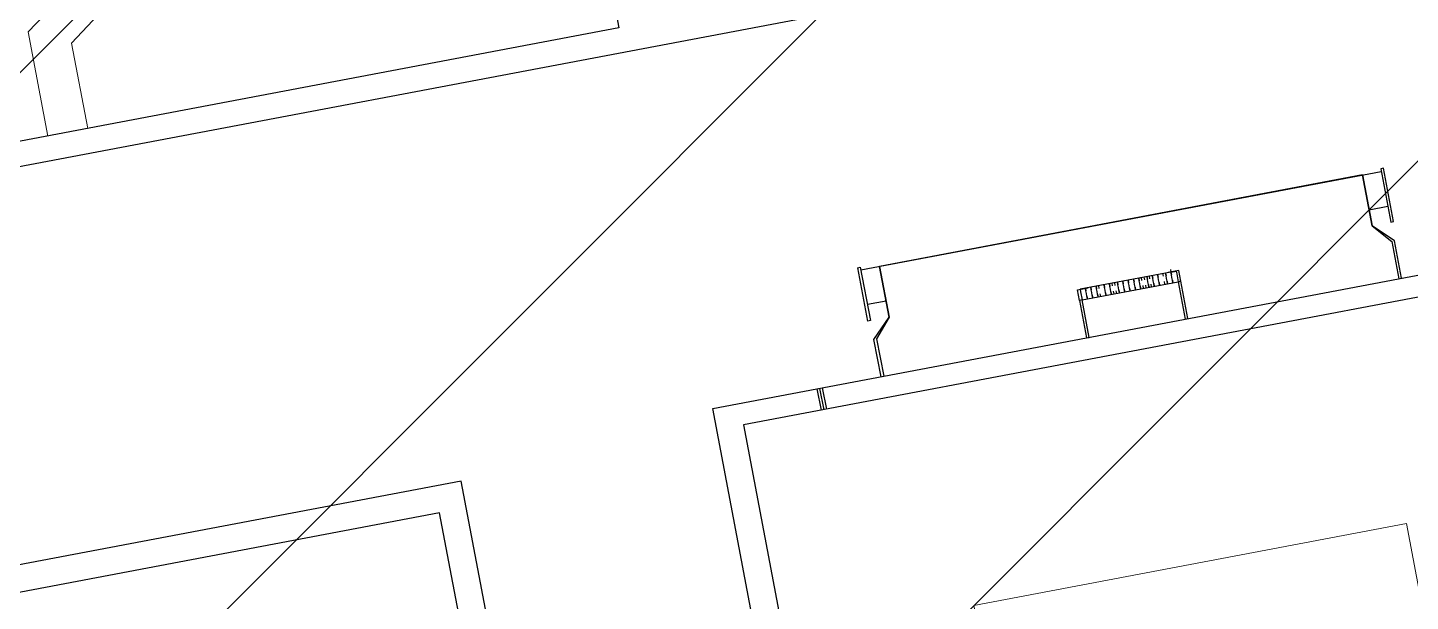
# Model space of a CAD drawing. Extents: x 407440 to 411585, y 6041728 to 6045069.
# Drawn here: x 410378.45 to 410407.67, y 6044278.68 to 6044290.79 of the extents above; entities that cross this region are included whole.
import ezdxf

# ---------------------------------------------------------------- set-up
doc = ezdxf.new("R2010")
doc.units = 0
doc.header["$LTSCALE"] = 5
doc.linetypes.add('foc-TIELINE', pattern=[1.875, 1.25, -0.625])
doc.layers.add('C-WS-T', color=13, linetype='Continuous', lineweight=9)
doc.layers.add('P-PROPOSED-EXISTING-H', color=59, linetype='Continuous')
doc.layers.add('T-TIE', color=201, linetype='foc-TIELINE')
doc.styles.add('80CG', font='ARIALN.TTF', dxfattribs={"height": 10})
doc.dimstyles.new('Compass 5 000', dxfattribs={"dimscale": 5, "dimtxt": 9, "dimasz": 2, "dimexe": 0.2, "dimexo": 0.0625, "dimgap": 0.5, "dimtad": 0, "dimtih": 1, "dimtoh": 1, "dimzin": 0, "dimdsep": 46, "dimtxsty": '80CG', "dimcen": 0.1, "dimse1": 1, "dimse2": 1, "dimclrd": 256, "dimclrt": 256, "dimaunit": 1, "dimadec": 4, "dimazin": 0, "dimtfac": 0.06, "dimtofl": 0, "dimtmove": 0, "dimatfit": 1, "dimfxl": 0.2, "dimtolj": 1, "dimtzin": 0, "dimlwd": -1, "dimarcsym": 0})

# ---------------------------------------------------------------- blocks, each defined once
blk = doc.blocks.new('P-RIG-877')
at = {"layer": 'T-TIE', "linetype": 'ByBlock', "lineweight": 25}
for points in [[(-6.8196, -25.5561), (-5.7404, -25.5561), (-5.7404, -13.2258), (-9.5405, -13.2258), (-9.5405, -25.5561), (-8.4613, -25.5561)], [(8.4383, -17.4048), (8.2202, -17.4048), (8.1513, -17.4737), (7.9906, -17.4737), (7.9906, -18.2084), (-4.1905, -18.2084), (-4.1905, -14.5231), (7.9906, -14.5231), (7.9906, -15.5564), (8.0021, -15.5564), (7.9217, -15.5794)], [(-2.5832, -14.5231), (-2.5832, -14.6379), (-4.0986, -14.6379), (-4.0986, -18.0936), (-2.8128, -18.0936), (-2.8128, -18.2084)], [(-4.6497, -17.4852), (-4.6497, -15.2464)], [(-4.5004, -15.3268), (-4.5004, -15.2464)], [(-4.1905, -15.2464), (-4.3512, -15.2464), (-4.4316, -15.3268), (-4.3512, -15.2579), (-4.1905, -15.2579)], [(-4.6497, -15.3268), (-4.6497, -17.4048), (-4.4316, -17.4048), (-4.6497, -17.4048)], [(-4.6497, -15.3268), (-4.4316, -15.3268), (-4.6497, -15.3268)], [(-4.4086, -16.1993), (-4.3971, -16.1993), (-4.3971, -16.1763), (-4.3856, -16.1763), (-4.3512, -16.1763), (-4.3512, -16.1649), (-4.3971, -16.1649), (-4.3971, -16.2108)], [(-4.3971, -16.1763), (-4.3971, -16.5667), (-4.3971, -16.5897), (-4.3856, -16.5897), (-4.3512, -16.5897), (-4.3512, -16.1763)], [(-4.3512, -16.1993), (-4.3627, -16.1993), (-4.3512, -16.1993), (-4.3627, -16.1993), (-4.3742, -16.1993), (-4.3856, -16.1993), (-4.3971, -16.1993), (-4.3856, -16.1993), (-4.3971, -16.1993), (-4.3856, -16.1993)], [(-4.3512, -16.2223), (-4.3627, -16.2223), (-4.3742, -16.2223), (-4.3856, -16.2223), (-4.3971, -16.2223), (-4.3856, -16.2223), (-4.3971, -16.2223), (-4.3856, -16.2223)], [(-4.3856, -16.2338), (-4.3971, -16.2338)], [(-4.3512, -16.2338), (-4.3627, -16.2338)], [(-4.3856, -16.2567), (-4.3971, -16.2567)], [(-4.3856, -16.2567), (-4.3971, -16.2567)], [(-4.3856, -16.2567), (-4.3971, -16.2567)], [(-4.3627, -16.2797), (-4.3512, -16.2797), (-4.3627, -16.2797), (-4.3742, -16.2797), (-4.3856, -16.2797), (-4.3971, -16.2797), (-4.3856, -16.2797), (-4.3971, -16.2797)], [(-4.3856, -16.2912), (-4.3971, -16.2912)], [(-4.3512, -16.3026), (-4.3627, -16.3026), (-4.3512, -16.3026), (-4.3627, -16.3026), (-4.3742, -16.3026), (-4.3856, -16.3026), (-4.3971, -16.3026), (-4.3856, -16.3026), (-4.3971, -16.3026), (-4.3856, -16.3026)], [(-4.3742, -16.2567), (-4.3856, -16.2567)], [(-4.3627, -16.2567), (-4.3742, -16.2567)], [(-4.3512, -16.2567), (-4.3627, -16.2567)], [(-4.3512, -16.2567), (-4.3627, -16.2567)], [(-4.3512, -16.2912), (-4.3627, -16.2912)], [(-4.3856, -16.3141), (-4.3971, -16.3141)], [(-4.3856, -16.3256), (-4.3971, -16.3256)], [(-4.3512, -16.3371), (-4.3627, -16.3371), (-4.3742, -16.3371), (-4.3856, -16.3371), (-4.3971, -16.3371), (-4.3856, -16.3371), (-4.3971, -16.3371), (-4.3856, -16.3371)], [(-4.3512, -16.36), (-4.3627, -16.36), (-4.3742, -16.36), (-4.3856, -16.36), (-4.3971, -16.36), (-4.3856, -16.36), (-4.3971, -16.36), (-4.3856, -16.36)], [(-4.3512, -16.3141), (-4.3627, -16.3141)], [(-4.3512, -16.3256), (-4.3627, -16.3256)], [(-4.3512, -16.383), (-4.3627, -16.383), (-4.3512, -16.383), (-4.3627, -16.383), (-4.3742, -16.383), (-4.3856, -16.383), (-4.3971, -16.383), (-4.3856, -16.383), (-4.3971, -16.383), (-4.3856, -16.383)], [(-4.3512, -16.406), (-4.3627, -16.406), (-4.3742, -16.406), (-4.3856, -16.406), (-4.3971, -16.406), (-4.3856, -16.406), (-4.3971, -16.406), (-4.3856, -16.406)], [(-4.3512, -16.4289), (-4.3627, -16.4289), (-4.3742, -16.4289), (-4.3856, -16.4289), (-4.3971, -16.4289), (-4.3856, -16.4289), (-4.3971, -16.4289), (-4.3856, -16.4289)], [(-4.3856, -16.4404), (-4.3971, -16.4404)], [(-4.3856, -16.4519), (-4.3971, -16.4519)], [(-4.3512, -16.4634), (-4.3627, -16.4634), (-4.3512, -16.4634), (-4.3627, -16.4634), (-4.3742, -16.4634), (-4.3856, -16.4634), (-4.3971, -16.4634), (-4.3856, -16.4634), (-4.3971, -16.4634), (-4.3856, -16.4634)], [(-4.3512, -16.4404), (-4.3627, -16.4404)], [(-4.3512, -16.4519), (-4.3627, -16.4519)], [(-4.3512, -16.4863), (-4.3627, -16.4863), (-4.3512, -16.4863), (-4.3627, -16.4863), (-4.3742, -16.4863), (-4.3856, -16.4863), (-4.3971, -16.4863), (-4.3856, -16.4863), (-4.3971, -16.4863), (-4.3856, -16.4863)], [(-4.3856, -16.5093), (-4.3971, -16.5093)], [(-4.3512, -16.5208), (-4.3627, -16.5208), (-4.3742, -16.5208), (-4.3856, -16.5208), (-4.3971, -16.5208), (-4.3856, -16.5208), (-4.3971, -16.5208), (-4.3856, -16.5208)], [(-4.3512, -16.5093), (-4.3627, -16.5093)], [(-4.3512, -16.5437), (-4.3627, -16.5437), (-4.3742, -16.5437), (-4.3856, -16.5437), (-4.3971, -16.5437), (-4.3856, -16.5437), (-4.3971, -16.5437), (-4.3856, -16.5437)], [(-4.3512, -16.6011), (-4.3971, -16.6011), (-4.3971, -16.5552)], [(-4.3512, -16.5667), (-4.3627, -16.5667), (-4.3742, -16.5667), (-4.3856, -16.5667), (-4.3971, -16.5667), (-4.3856, -16.5667), (-4.3971, -16.5667), (-4.3856, -16.5667)], [(-4.5004, -17.4048), (-4.5004, -17.4852)], [(-4.1905, -17.4852), (-4.3512, -17.4852), (-4.4316, -17.4048), (-4.3512, -17.4737), (-4.1905, -17.4737)], [(-4.1905, -17.7377), (-4.0986, -17.7377)], [(-4.1905, -17.7492), (-4.0986, -17.7492)], [(-4.1905, -17.7607), (-4.0986, -17.7607)], [(-3.295, -18.8628), (-3.295, -19.081), (-3.3639, -19.1499), (-3.3639, -19.4254), (-3.9723, -19.4254), (-3.9723, -24.2932), (-4.0871, -24.2932)], [(-3.3639, -19.3106), (-4.0871, -19.3106), (-4.0871, -24.8787)]]:
    blk.add_lwpolyline(points, dxfattribs=at)
for points in [[(-4.4316, -15.2349), (-4.6612, -15.2349), (-4.6612, -15.2464), (-4.4316, -15.2464)], [(-4.1905, -16.1649), (-4.3512, -16.1649), (-4.3512, -16.1763), (-4.1905, -16.1763)], [(-4.3627, -16.2223), (-4.3512, -16.2223)], [(-4.3971, -16.2567), (-4.3856, -16.2567)], [(-4.3971, -16.2797), (-4.3856, -16.2797)], [(-4.3627, -16.2567), (-4.3512, -16.2567)], [(-4.3627, -16.2797), (-4.3512, -16.2797)], [(-4.3627, -16.3371), (-4.3512, -16.3371)], [(-4.3627, -16.36), (-4.3512, -16.36)], [(-4.3627, -16.406), (-4.3512, -16.406)], [(-4.3627, -16.4289), (-4.3512, -16.4289)], [(-4.3627, -16.5208), (-4.3512, -16.5208)], [(-4.3627, -16.5437), (-4.3512, -16.5437)], [(-4.3627, -16.5667), (-4.3512, -16.5667)], [(-4.1905, -16.5897), (-4.3512, -16.5897), (-4.3512, -16.6011), (-4.1905, -16.6011)], [(-4.4316, -17.4966), (-4.6612, -17.4966), (-4.6612, -17.4852), (-4.4316, -17.4852)], [(-5.8437, -22.2611), (-9.4486, -22.2611), (-9.4486, -18.3003), (-5.8437, -18.3003)]]:
    blk.add_lwpolyline(points, close=True, dxfattribs=at)
at = {"layer": 'T-TIE', "linetype": 'ByBlock', "lineweight": 18}
blk.add_lwpolyline([(-1.8484, -15.4186), (-3.1687, -15.4186), (-3.1687, -17.2785), (-1.8484, -17.2785)], close=True, dxfattribs=at)
for points in [[(-6.5785, -20.0798), (-6.2111, -20.5849)], [(-6.5785, -20.3553), (-6.2914, -20.7572)]]:
    blk.add_lwpolyline(points, dxfattribs=at)
at = {"layer": 'T-TIE', "linetype": 'ByBlock', "lineweight": 5}
for points in [[(-6.2111, -20.5849), (-5.8437, -20.5849)], [(-6.2914, -20.7572), (-5.8437, -20.7572)]]:
    blk.add_lwpolyline(points, dxfattribs=at)

msp = doc.modelspace()

# ---------------------------------------------------------------- hatches: boundary and pattern name
at = {"layer": 'P-PROPOSED-EXISTING-H'}
h = msp.add_hatch(dxfattribs=at)
h.set_pattern_fill('ANSI31', color=256, scale=3.498392, style=0)
h.set_pattern_definition([(45, (-102.852, 2739.382), (-7.854113246, 7.854113246), [])])
edge = h.paths.add_edge_path()
edge.add_line((410849.565, 6043843.767), (410381.581, 6043755.258))
edge.add_line((410381.581, 6043755.258), (409934.712, 6043670.743))
edge.add_line((409934.712, 6043670.743), (409814.106, 6044308.44))
edge.add_line((409814.106, 6044308.44), (410263.945, 6044377.375))
edge.add_line((410263.945, 6044377.375), (410794.85, 6044458.734))
edge.add_line((410794.85, 6044458.734), (411169.273, 6044565.411))
edge.add_line((411169.273, 6044565.411), (411290.002, 6043927.065))
edge.add_line((411290.002, 6043927.065), (411039.067, 6043879.607))
edge.add_arc((410922.403, 6043977.554), 152.33, 241.43508, 319.98432, ccw=False)

# ---------------------------------------------------------------- block references
at = {"layer": 'T-TIE', "linetype": 'ByBlock', "xscale": 4.999999999955019, "yscale": 4.999999999955019, "zscale": 4.999999999955019, "rotation": 280.7096999997605}
msp.add_blockref('P-RIG-877', (410486.28, 6044279.077), dxfattribs=at)

# ---------------------------------------------------------------- leaders
at = {"layer": 'C-WS-T', "path_type": 1}
msp.add_leader([(410444.937, 6044275.387), (410404.209, 6044320.065)], dimstyle='Compass 5 000', override={"dimgap": 0.5, "dimtad": 0}, dxfattribs=at)

doc.saveas('drawing.dxf')
